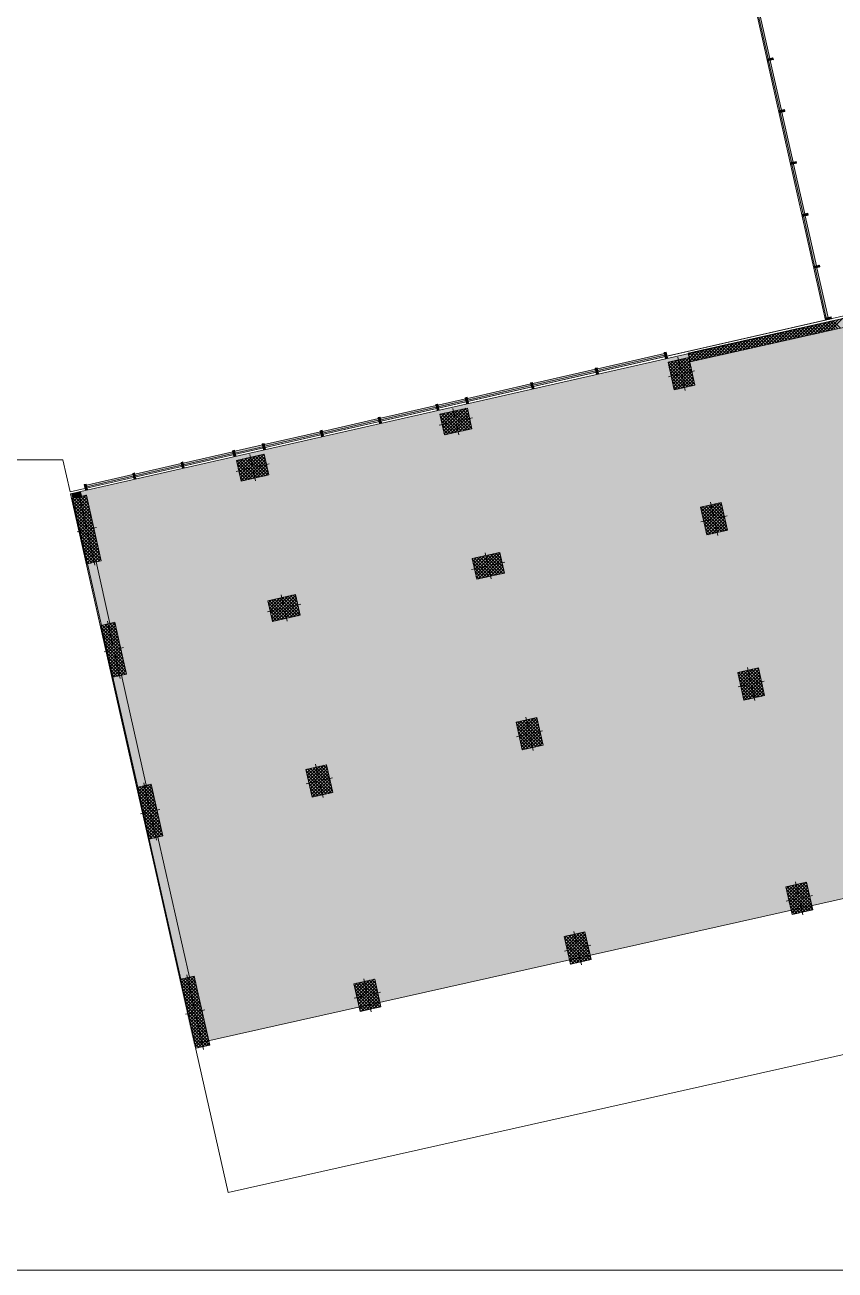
# Model space of a CAD drawing. Header units: centimetres. Extents: x -6559 to 4488, y -7535 to 372.
# Drawn here: x -2125 to 150, y -7493 to -3996 of the extents above; entities that cross this region are included whole.
import ezdxf

# ---------------------------------------------------------------- set-up
doc = ezdxf.new("R2010")
doc.units = ezdxf.units.CM
for name, color, linetype, true_color in [('PDF_A - Alumil', 7, 'Continuous', 0x7f7f7f), ('PDF_A - Fill Zone', 7, 'Continuous', 0x999999), ('PDF_A - Pllaka mbi bodrum', 7, 'Continuous', 0x7f7f7f), ('PDF_A4 - Pllaka Suterenit', 7, 'Continuous', 0x7f7f7f)]:
    doc.layers.add(name, color=color, linetype=linetype, true_color=true_color)
for name, color, linetype in [('PDF_A - Muret', 7, 'Continuous'), ('PDF_A - Shtyllat', 7, 'Continuous'), ('PDF_Geometry', 7, 'Continuous')]:
    doc.layers.add(name, color=color, linetype=linetype)

msp = doc.modelspace()

# ---------------------------------------------------------------- hatches: boundary and pattern name
at = {"layer": 'PDF_A - Fill Zone', "true_color": 0xfafafa, "transparency": 33554559}
msp.add_hatch(color=7, dxfattribs=at).paths.add_polyline_path([(-1651.8, -6859.2), (-1993.6, -5313.4), (413.9, -4764.1), (398.9, -4698.5), (555.3, -4663.4), (229.2, -3233.4), (2066.5, -2821.1), (2844.7, -6289), (855.9, -6735), (762, -6317)])
at = {"layer": 'PDF_A - Muret', "transparency": 33554559}
msp.add_hatch(color=256, dxfattribs=at).paths.add_polyline_path([(-263.1, -4918.2), (404.5, -4768.3), (410, -4792.6), (409.2, -4792.8), (406, -4778.7), (367.2, -4787.4), (370.3, -4801.5), (-257.7, -4942.4)])

# ---------------------------------------------------------------- linework, layer by layer
at = {"layer": 'PDF_A - Alumil', "lineweight": 0}
for points in [[(-24.9, -4088.2), (-41.4, -4091.9)], [(-41.4, -4091.9), (-40.2, -4097.2)], [(-23.7, -4093.5), (-24.9, -4088.2)], [(-40.2, -4097.2), (-23.7, -4093.5)], [(7.8, -4233.8), (-8.7, -4237.5)], [(-8.7, -4237.5), (-7.5, -4242.8)], [(-7.5, -4242.8), (9, -4239.1)], [(9, -4239.1), (7.8, -4233.8)], [(40.5, -4379.4), (24, -4383.1)], [(24, -4383.1), (25.2, -4388.4)], [(25.2, -4388.4), (41.7, -4384.7)], [(41.7, -4384.7), (40.5, -4379.4)], [(73.2, -4524.9), (56.7, -4528.7)], [(56.7, -4528.7), (57.8, -4534)], [(57.8, -4534), (74.3, -4530.3)], [(74.3, -4530.3), (73.2, -4524.9)], [(105.8, -4670.6), (89.3, -4674.3)], [(89.3, -4674.3), (90.5, -4679.6)], [(90.5, -4679.6), (107, -4675.9)], [(107, -4675.9), (105.8, -4670.6)], [(138.5, -4816.1), (122, -4819.9)], [(122, -4819.9), (123.2, -4825.2)], [(123.2, -4825.2), (139.7, -4821.5)], [(139.7, -4821.5), (138.5, -4816.1)], [(-325.1, -4914.9), (-330.4, -4916.1)], [(-330.4, -4916.1), (-326.6, -4932.6)], [(-326.6, -4932.6), (-321.3, -4931.4)], [(-321.3, -4931.4), (-325.1, -4914.9)], [(-518.4, -4958.9), (-523.7, -4960.1)], [(-523.7, -4960.1), (-520, -4976.6)], [(-514.7, -4975.4), (-518.4, -4958.9)], [(-699.9, -5000.2), (-705.2, -5001.4)], [(-705.2, -5001.4), (-701.4, -5017.9)], [(-696.1, -5016.7), (-699.9, -5000.2)], [(-520, -4976.6), (-514.7, -4975.4)], [(-701.4, -5017.9), (-696.1, -5016.7)], [(-966.3, -5060.8), (-971.7, -5062.1)], [(-971.7, -5062.1), (-967.9, -5078.5)], [(-962.6, -5077.3), (-966.3, -5060.8)], [(-883.4, -5042), (-888.7, -5043.2)], [(-888.7, -5043.2), (-885, -5059.7)], [(-885, -5059.7), (-879.6, -5058.5)], [(-879.6, -5058.5), (-883.4, -5042)], [(-1127.9, -5097.6), (-1133.3, -5098.8)], [(-1133.3, -5098.8), (-1129.5, -5115.3)], [(-1124.2, -5114.1), (-1127.9, -5097.6)], [(-967.9, -5078.5), (-962.6, -5077.3)], [(-1290.9, -5134.7), (-1296.2, -5135.9)], [(-1296.2, -5135.9), (-1292.5, -5152.4)], [(-1287.2, -5151.2), (-1290.9, -5134.7)], [(-1129.5, -5115.3), (-1124.2, -5114.1)], [(-1453.9, -5171.8), (-1459.2, -5173)], [(-1459.2, -5173), (-1455.5, -5189.5)], [(-1450.1, -5188.3), (-1453.9, -5171.8)], [(-1292.5, -5152.4), (-1287.2, -5151.2)], [(-1536.8, -5190.7), (-1542.1, -5191.9)], [(-1542.1, -5191.9), (-1538.4, -5208.4)], [(-1538.4, -5208.4), (-1533.1, -5207.2)], [(-1533.1, -5207.2), (-1536.8, -5190.7)], [(-1455.5, -5189.5), (-1450.1, -5188.3)], [(-1681.7, -5223.6), (-1687, -5224.8)], [(-1687, -5224.8), (-1683.2, -5241.3)], [(-1683.2, -5241.3), (-1677.9, -5240.1)], [(-1677.9, -5240.1), (-1681.7, -5223.6)], [(-1817.4, -5254.5), (-1822.8, -5255.7)], [(-1822.8, -5255.7), (-1819, -5272.2)], [(-1819, -5272.2), (-1813.7, -5271)], [(-1813.7, -5271), (-1817.4, -5254.5)], [(-1953.5, -5285.5), (-1958.8, -5286.7)], [(-1958.8, -5286.7), (-1955.1, -5303.2)], [(-1955.1, -5303.2), (-1949.7, -5302)], [(-1949.7, -5302), (-1953.5, -5285.5)]]:
    msp.add_lwpolyline(points, dxfattribs=at)
at = {"layer": 'PDF_A - Alumil', "color": 254, "lineweight": 0, "true_color": 0xcccccc}
for points in [[(-40.9, -4094.1), (-37.9, -4091.1)], [(-31.5, -4095.3), (-24.8, -4088.5)], [(-24.7, -4093.7), (-23.8, -4092.8)], [(-4.2, -4242.1), (3, -4234.8)], [(2.6, -4240.5), (8.1, -4235)], [(24.9, -4387.1), (30.3, -4381.6)], [(29.9, -4387.3), (37.1, -4380.1)], [(56.8, -4529.3), (57.6, -4528.4)], [(57.8, -4533.6), (64.4, -4526.9)], [(70.8, -4531.1), (73.8, -4528)], [(89.7, -4675.8), (91.7, -4673.7)], [(98.1, -4677.9), (105.3, -4670.7)], [(104.9, -4676.4), (106.7, -4674.5)], [(125.4, -4824.7), (132.6, -4817.5)], [(132.2, -4823.2), (138.6, -4816.7)], [(-330.3, -4916.4), (-330, -4916)], [(-329.4, -4920.7), (-324.8, -4916.1)], [(-327.4, -4929.3), (-322.8, -4924.7)], [(-325.1, -4932.3), (-321.8, -4929)], [(-522.4, -4966), (-517.8, -4961.4)], [(-521.4, -4970.3), (-516.9, -4965.7)], [(-704.3, -5005.5), (-699.7, -5000.9)], [(-516.4, -4975.8), (-514.9, -4974.3)], [(-703.3, -5009.8), (-698.7, -5005.2)], [(-700.8, -5017.7), (-696.8, -5013.8)], [(-970.7, -5066.1), (-966.2, -5061.6)], [(-969.8, -5070.4), (-965.2, -5065.9)], [(-887.9, -5046.7), (-883.4, -5042.1)], [(-887, -5051), (-882.4, -5046.4)], [(-885, -5059.5), (-880.4, -5055)], [(-1132.7, -5101.5), (-1129.1, -5097.9)], [(-1131.7, -5105.8), (-1127.1, -5101.2)], [(-967.1, -5078.4), (-963.2, -5074.5)], [(-1295.8, -5138), (-1293, -5135.2)], [(-1294.8, -5142.3), (-1290.2, -5137.7)], [(-1129.7, -5114.4), (-1125.2, -5109.8)], [(-1124.2, -5114.1), (-1124.2, -5114.1)], [(-1458.9, -5174.4), (-1456.9, -5172.5)], [(-1457.9, -5178.7), (-1453.3, -5174.2)], [(-1292.8, -5150.9), (-1288.3, -5146.3)], [(-1288.1, -5151.4), (-1287.3, -5150.6)], [(-1541.7, -5193.9), (-1538.9, -5191.1)], [(-1540.7, -5198.2), (-1536.1, -5193.6)], [(-1538.8, -5206.8), (-1534.2, -5202.3)], [(-1534, -5207.4), (-1533.2, -5206.6)], [(-1455.9, -5187.3), (-1451.4, -5182.8)], [(-1452, -5188.7), (-1450.4, -5187.1)], [(-1686.3, -5227.8), (-1682.3, -5223.8)], [(-1685.3, -5232.1), (-1680.8, -5227.5)], [(-1683.4, -5240.7), (-1678.8, -5236.1)], [(-1822.2, -5258.2), (-1818.9, -5254.8)], [(-1820.3, -5266.8), (-1815.7, -5262.2)], [(-1819.3, -5271.1), (-1814.7, -5266.5)], [(-1957.4, -5293.1), (-1952.8, -5288.5)], [(-1956.4, -5297.4), (-1951.8, -5292.8)], [(-1950.6, -5302.2), (-1949.9, -5301.4)]]:
    msp.add_lwpolyline(points, dxfattribs=at)
at = {"layer": 'PDF_A - Alumil', "color": 254, "true_color": 0xcccccc, "transparency": 33554559}
for points in [[(-23.7, -4093.5), (-40.2, -4097.2), (-24.9, -4088.2), (-41.4, -4091.9)], [(9, -4239.1), (-7.5, -4242.8), (7.8, -4233.8), (-8.7, -4237.5)], [(41.7, -4384.7), (25.2, -4388.4), (40.5, -4379.4), (24, -4383.1)], [(74.3, -4530.3), (57.8, -4534), (73.2, -4524.9), (56.7, -4528.7)], [(107, -4675.9), (90.5, -4679.6), (105.8, -4670.6), (89.3, -4674.3)], [(139.7, -4821.5), (123.2, -4825.2), (138.5, -4816.1), (122, -4819.9)], [(-326.6, -4932.6), (-330.4, -4916.1), (-321.3, -4931.4), (-325.1, -4914.9)], [(-520, -4976.6), (-523.7, -4960.1), (-514.7, -4975.4), (-518.4, -4958.9)], [(-701.4, -5017.9), (-705.2, -5001.4), (-696.1, -5016.7), (-699.9, -5000.2)], [(-967.9, -5078.5), (-971.7, -5062.1), (-962.6, -5077.3), (-966.3, -5060.8)], [(-885, -5059.7), (-888.7, -5043.2), (-879.6, -5058.5), (-883.4, -5042)], [(-1129.5, -5115.3), (-1133.3, -5098.8), (-1124.2, -5114.1), (-1127.9, -5097.6)], [(-1292.5, -5152.4), (-1296.2, -5135.9), (-1287.2, -5151.2), (-1290.9, -5134.7)], [(-1455.5, -5189.5), (-1459.2, -5173), (-1450.1, -5188.3), (-1453.9, -5171.8)], [(-1538.4, -5208.4), (-1542.1, -5191.9), (-1533.1, -5207.2), (-1536.8, -5190.7)], [(-1683.2, -5241.3), (-1687, -5224.8), (-1677.9, -5240.1), (-1681.7, -5223.6)], [(-1819, -5272.2), (-1822.8, -5255.7), (-1813.7, -5271), (-1817.4, -5254.5)], [(-1955.1, -5303.2), (-1958.8, -5286.7), (-1949.7, -5302), (-1953.5, -5285.5)]]:
    msp.add_solid(points, dxfattribs=at)
at = {"layer": 'PDF_A - Fill Zone', "color": 7, "true_color": 0xfafafa, "transparency": 33554559}
for points in [[(-1394.1, -5644.7), (-1108.5, -5580.6), (-1280, -6153.1), (-995.1, -6085.9)], [(-1394.1, -5644.7), (-1280, -6153.1), (-1894, -5756.9), (-1778.8, -6270.6)]]:
    msp.add_solid(points, dxfattribs=at)
at = {"layer": 'PDF_A - Muret', "lineweight": 0}
for points in [[(-69.9, -3950.9), (-38.4, -4091.2)], [(-33.6, -4090.1), (-65.1, -3949.9)], [(-37.2, -4096.5), (-5.8, -4236.8)], [(-0.9, -4235.7), (-32.4, -4095.5)], [(-4.6, -4242.1), (26.9, -4382.4)], [(31.7, -4381.3), (0.3, -4241.1)], [(28.1, -4387.7), (59.6, -4528)], [(64.4, -4526.9), (32.9, -4386.7)], [(60.8, -4533.3), (92.2, -4673.6)], [(97.1, -4672.5), (65.6, -4532.3)], [(93.4, -4678.9), (124.9, -4819.2)], [(129.8, -4818.1), (98.3, -4677.9)], [(404.5, -4768.3), (-263.1, -4918.2)], [(-257.7, -4942.4), (370.3, -4801.5)], [(114.3, -4859), (147.2, -4826.1)], [(126.1, -4856.3), (159, -4823.4)], [(137.9, -4853.7), (170.8, -4820.8)], [(-38.9, -4893.3), (-6.1, -4860.5)], [(-27.1, -4890.7), (5.7, -4857.8)], [(-15.3, -4888.1), (17.5, -4855.2)], [(15.2, -4881.2), (-5.6, -4860.4)], [(-3.6, -4885.4), (29.3, -4852.5)], [(22.7, -4879.5), (1.9, -4858.7)], [(8.2, -4882.8), (41.1, -4849.9)], [(30.1, -4877.8), (9.3, -4857)], [(37.6, -4876.2), (16.8, -4855.4)], [(20, -4880.1), (52.9, -4847.3)], [(45.1, -4874.5), (24.3, -4853.7)], [(52.5, -4872.8), (31.7, -4852)], [(31.8, -4877.5), (64.7, -4844.6)], [(60, -4871.1), (39.2, -4850.3)], [(43.6, -4874.8), (76.5, -4842)], [(67.5, -4869.5), (46.7, -4848.7)], [(75, -4867.8), (54.1, -4847)], [(55.4, -4872.2), (88.3, -4839.3)], [(82.4, -4866.1), (61.6, -4845.3)], [(67.2, -4869.5), (100, -4836.7)], [(89.9, -4864.4), (69.1, -4843.6)], [(97.3, -4862.8), (76.5, -4841.9)], [(79, -4866.9), (111.8, -4834)], [(104.8, -4861.1), (84, -4840.3)], [(90.8, -4864.2), (123.6, -4831.4)], [(112.3, -4859.4), (91.5, -4838.6)], [(119.8, -4857.7), (98.9, -4836.9)], [(102.6, -4861.6), (135.4, -4828.7)], [(127.2, -4856.1), (106.4, -4835.2)], [(134.7, -4854.4), (113.9, -4833.6)], [(142.2, -4852.7), (121.3, -4831.9)], [(149.6, -4851), (128.8, -4830.2)], [(157.1, -4849.3), (136.3, -4828.5)], [(164.6, -4847.7), (143.8, -4826.9)], [(-192.2, -4927.7), (-159.3, -4894.9)], [(-180.4, -4925.1), (-147.6, -4892.2)], [(-168.6, -4922.5), (-135.8, -4889.6)], [(-141.6, -4916.4), (-162.5, -4895.6)], [(-156.8, -4919.8), (-124, -4886.9)], [(-134.2, -4914.7), (-155, -4893.9)], [(-126.7, -4913), (-147.5, -4892.2)], [(-145, -4917.2), (-112.2, -4884.3)], [(-119.2, -4911.4), (-140, -4890.5)], [(-133.3, -4914.5), (-100.4, -4881.6)], [(-111.8, -4909.7), (-132.6, -4888.9)], [(-104.3, -4908), (-125.1, -4887.2)], [(-121.5, -4911.9), (-88.6, -4879)], [(-96.8, -4906.3), (-117.6, -4885.5)], [(-89.4, -4904.7), (-110.2, -4883.8)], [(-109.7, -4909.2), (-76.8, -4876.3)], [(-81.9, -4903), (-102.7, -4882.2)], [(-97.9, -4906.6), (-65, -4873.7)], [(-74.4, -4901.3), (-95.2, -4880.5)], [(-67, -4899.6), (-87.8, -4878.8)], [(-86.1, -4903.9), (-53.2, -4871.1)], [(-59.5, -4898), (-80.3, -4877.1)], [(-74.3, -4901.3), (-41.4, -4868.4)], [(-52, -4896.3), (-72.8, -4875.5)], [(-44.6, -4894.6), (-65.4, -4873.8)], [(-62.5, -4898.6), (-29.6, -4865.8)], [(-37.1, -4892.9), (-57.9, -4872.1)], [(-50.7, -4896), (-17.9, -4863.1)], [(-29.6, -4891.3), (-50.4, -4870.4)], [(-22.1, -4889.6), (-43, -4868.8)], [(-14.7, -4887.9), (-35.5, -4867.1)], [(-7.2, -4886.2), (-28, -4865.4)], [(0.3, -4884.5), (-20.6, -4863.7)], [(7.7, -4882.9), (-13.1, -4862.1)], [(-329.7, -4919), (-517.7, -4961.8)], [(-516.6, -4966.7), (-328.6, -4923.9)], [(-263.1, -4918.2), (-257.7, -4942.4)], [(-261.8, -4924.1), (-253.7, -4916)], [(-246.2, -4939.9), (-261.7, -4924.3)], [(-260.1, -4931.6), (-241.9, -4913.4)], [(-238.7, -4938.2), (-259.6, -4917.4)], [(-258.4, -4939.1), (-230.1, -4910.8)], [(-231.3, -4936.5), (-252.1, -4915.7)], [(-251.2, -4941), (-218.3, -4908.1)], [(-223.8, -4934.8), (-244.6, -4914)], [(-239.4, -4938.3), (-206.5, -4905.5)], [(-216.3, -4933.1), (-237.1, -4912.3)], [(-208.9, -4931.5), (-229.7, -4910.7)], [(-227.6, -4935.7), (-194.7, -4902.8)], [(-201.4, -4929.8), (-222.2, -4909)], [(-215.8, -4933), (-182.9, -4900.2)], [(-193.9, -4928.1), (-214.7, -4907.3)], [(-186.5, -4926.4), (-207.3, -4905.6)], [(-204, -4930.4), (-171.1, -4897.5)], [(-179, -4924.8), (-199.8, -4904)], [(-171.5, -4923.1), (-192.3, -4902.3)], [(-164, -4921.4), (-184.9, -4900.6)], [(-156.6, -4919.7), (-177.4, -4898.9)], [(-149.1, -4918.1), (-169.9, -4897.2)], [(-523.1, -4963), (-699.2, -5003.1)], [(-253.7, -4941.5), (-259.1, -4936.1)], [(-698.1, -5008), (-522, -4967.9)], [(-704.5, -5004.3), (-882.7, -5044.9)], [(-881.6, -5049.7), (-703.4, -5009.2)], [(-971, -5065), (-1127.3, -5100.5)], [(-1126.2, -5105.4), (-969.9, -5069.8)], [(-888.1, -5046.1), (-965.7, -5063.7)], [(-964.6, -5068.6), (-887, -5050.9)], [(-1132.6, -5101.7), (-1290.2, -5137.6)], [(-1295.6, -5138.8), (-1453.2, -5174.7)], [(-1289.1, -5142.5), (-1131.5, -5106.6)], [(-1458.5, -5175.9), (-1536.1, -5193.6)], [(-1452.1, -5179.5), (-1294.5, -5143.7)], [(-1541.5, -5194.8), (-1681, -5226.5)], [(-1679.9, -5231.4), (-1540.4, -5199.6)], [(-1535, -5198.4), (-1457.4, -5180.8)], [(-1686.3, -5227.7), (-1816.8, -5257.4)], [(-1815.7, -5262.3), (-1685.2, -5232.6)], [(-1822.1, -5258.6), (-1952.8, -5288.4)], [(-1951.7, -5293.2), (-1821, -5263.5)], [(-1969.3, -5307.9), (-1993.6, -5313.4)], [(-1993.6, -5313.4), (-1990.9, -5325.4)], [(-1966.6, -5320), (-1969.3, -5307.9)], [(-1949.5, -5509.9), (-1910.7, -5682.6)], [(-1886.5, -5677.1), (-1925.2, -5504.4)], [(-1878.1, -5828.2), (-1808.7, -6137)], [(-1784.5, -6131.6), (-1853.8, -5822.7)], [(-1776.1, -6282.6), (-1687.8, -6676)], [(-1663.5, -6670.6), (-1751.8, -6277.2)]]:
    msp.add_lwpolyline(points, dxfattribs=at)
at = {"layer": 'PDF_A - Muret', "transparency": 33554559}
for points in [[(-69.9, -3950.9), (-65.1, -3949.9), (-38.4, -4091.2), (-33.6, -4090.1)], [(-37.3, -4096.5), (-32.4, -4095.5), (-5.8, -4236.8), (-0.9, -4235.7)], [(0.3, -4241.1), (31.7, -4381.3), (-4.6, -4242.1), (26.9, -4382.4)], [(32.9, -4386.7), (64.4, -4526.9), (28.1, -4387.7), (59.6, -4528)], [(60.8, -4533.3), (65.6, -4532.3), (92.2, -4673.6), (97.1, -4672.5)], [(93.4, -4678.9), (98.3, -4677.9), (124.9, -4819.2), (129.8, -4818.1)], [(-517.7, -4961.8), (-329.7, -4919), (-516.6, -4966.7), (-328.6, -4923.9)], [(-699.2, -5003.1), (-523.1, -4963), (-698.1, -5008), (-522, -4967.9)], [(-882.7, -5044.9), (-704.5, -5004.3), (-881.6, -5049.7), (-703.4, -5009.2)], [(-1127.3, -5100.5), (-971, -5065), (-1126.2, -5105.4), (-969.9, -5069.8)], [(-965.7, -5063.7), (-888.1, -5046.1), (-964.6, -5068.6), (-887, -5050.9)], [(-1290.2, -5137.6), (-1132.6, -5101.7), (-1289.1, -5142.5), (-1131.5, -5106.6)], [(-1453.2, -5174.7), (-1295.6, -5138.8), (-1452.1, -5179.5), (-1294.5, -5143.7)], [(-1536.1, -5193.6), (-1458.5, -5175.9), (-1535, -5198.4), (-1457.4, -5180.8)], [(-1681, -5226.5), (-1541.5, -5194.8), (-1679.9, -5231.4), (-1540.4, -5199.6)], [(-1816.8, -5257.4), (-1686.3, -5227.7), (-1815.7, -5262.3), (-1685.2, -5232.6)], [(-1952.8, -5288.4), (-1822.1, -5258.6), (-1951.7, -5293.2), (-1821, -5263.5)], [(-1969.3, -5307.9), (-1966.6, -5320), (-1993.6, -5313.4), (-1990.9, -5325.4)], [(-1925.2, -5504.4), (-1886.5, -5677.1), (-1949.5, -5509.9), (-1910.7, -5682.6)], [(-1878.1, -5828.2), (-1853.8, -5822.7), (-1808.7, -6137), (-1784.5, -6131.6)], [(-1751.8, -6277.2), (-1663.5, -6670.6), (-1776.1, -6282.6), (-1687.8, -6676)]]:
    msp.add_solid(points, dxfattribs=at)
at = {"layer": 'PDF_A - Pllaka mbi bodrum', "lineweight": 0}
for points in [[(106.3, -4749.9), (-210.7, -3337.2)], [(123.1, -4825.2), (106.3, -4749.9)], [(-1998.4, -5307.9), (359.3, -4771.4)], [(-1998.4, -5307.9), (123.1, -4825.2)], [(-2741.8, -5217.8), (-2018.8, -5217.8)], [(-2741.8, -5217.8), (-2018.8, -5217.8)], [(-2018.8, -5217.8), (-1998.4, -5307.9)], [(-2018.8, -5217.8), (-1998.4, -5307.9)]]:
    msp.add_lwpolyline(points, dxfattribs=at)
at = {"layer": 'PDF_A - Shtyllat', "lineweight": 0}
for points in [[(-261.2, -4930.4), (-319.4, -4943.5)], [(-283.3, -4968), (-292.1, -4929.2)], [(-260.2, -4935), (-264.1, -4931.1)], [(-243.8, -5008.1), (-261.2, -4930.4)], [(-319.4, -4943.5), (-302, -5021.1)], [(-319.1, -4944.9), (-317.2, -4943)], [(-257.3, -5011.1), (-317.9, -4950.5)], [(-317.4, -4952.4), (-305.4, -4940.3)], [(-249.8, -5009.4), (-316.4, -4942.8)], [(-315.8, -4959.8), (-293.6, -4937.7)], [(-264.7, -5012.8), (-315.2, -4962.3)], [(-314.1, -4967.3), (-281.8, -4935)], [(-312.4, -4974.8), (-270, -4932.4)], [(-310.7, -4982.3), (-260.8, -4932.3)], [(-309.1, -4989.7), (-259.1, -4939.8)], [(-244.3, -5005.8), (-308.9, -4941.1)], [(-307.4, -4997.2), (-257.4, -4947.2)], [(-305.7, -5004.7), (-255.7, -4954.7)], [(-304, -5012.1), (-254.1, -4962.2)], [(-246.9, -4994), (-301.5, -4939.4)], [(-249.6, -4982.2), (-294, -4937.8)], [(-252.2, -4970.4), (-286.5, -4936.1)], [(-254.9, -4958.6), (-279.1, -4934.4)], [(-257.5, -4946.8), (-271.6, -4932.7)], [(-289.4, -4977.5), (-318.5, -4984)], [(-272.2, -5014.4), (-312.6, -4974.1)], [(-279.7, -5016.1), (-309.9, -4985.9)], [(-287.1, -5017.8), (-307.3, -4997.7)], [(-302.4, -5019.6), (-252.4, -4969.6)], [(-292.6, -5019), (-250.7, -4977.1)], [(-281.6, -4975.8), (-281.6, -4975.8)], [(-280.8, -5016.4), (-249, -4984.6)], [(-279.9, -4983.5), (-271.1, -5022.4)], [(-273.8, -4974), (-244.7, -4967.5)], [(-269.1, -5013.7), (-247.4, -4992)], [(-257.3, -5011.1), (-245.7, -4999.5)], [(-294.6, -5019.5), (-304.6, -5009.4)], [(-302, -5021.1), (-243.8, -5008.1)], [(-245.5, -5008.4), (-244, -5007)], [(-883, -5072.1), (-960.7, -5089.6)], [(-960.7, -5089.6), (-947.6, -5147.8)], [(-960.1, -5092.1), (-956.7, -5088.7)], [(-914.4, -5140.4), (-959.4, -5095.4)], [(-958.4, -5099.6), (-944.9, -5086)], [(-907, -5138.7), (-956.9, -5088.7)], [(-956.8, -5107), (-933.1, -5083.4)], [(-955.1, -5114.5), (-921.3, -5080.7)], [(-953.4, -5122), (-909.5, -5078.1)], [(-951.7, -5129.4), (-897.7, -5075.4)], [(-950.1, -5136.9), (-885.9, -5072.8)], [(-899.5, -5137), (-949.4, -5087.1)], [(-948.4, -5144.4), (-881.8, -5077.8)], [(-892, -5135.3), (-942, -5085.4)], [(-941.2, -5146.4), (-880.1, -5085.2)], [(-884.5, -5133.7), (-934.5, -5083.7)], [(-929.4, -5143.7), (-878.4, -5092.7)], [(-877.1, -5132), (-927, -5082)], [(-917.1, -5102.2), (-923.6, -5073.1)], [(-870.1, -5129.8), (-919.6, -5080.4)], [(-917.7, -5141.1), (-876.7, -5100.2)], [(-872.7, -5118.1), (-912.1, -5078.7)], [(-907.5, -5108.2), (-868.7, -5099.5)], [(-875.4, -5106.3), (-904.6, -5077)], [(-878, -5094.5), (-897.2, -5075.3)], [(-880.7, -5082.7), (-889.7, -5073.6)], [(-870, -5130.4), (-883, -5072.1)], [(-923.1, -5111.7), (-961.9, -5120.4)], [(-921.9, -5142), (-956.7, -5107.2)], [(-929.4, -5143.7), (-954.1, -5119)], [(-936.8, -5145.4), (-951.4, -5130.8)], [(-947.6, -5147.8), (-870, -5130.4)], [(-915.3, -5110), (-915.3, -5110)], [(-913.6, -5117.7), (-907, -5146.9)], [(-905.9, -5138.4), (-875.1, -5107.6)], [(-894.1, -5135.8), (-873.4, -5115.1)], [(-882.3, -5133.2), (-871.7, -5122.6)], [(-870.5, -5130.5), (-870, -5130.1)], [(-944.3, -5147.1), (-948.8, -5142.6)], [(-1453.6, -5201.7), (-1531.2, -5219.2)], [(-1525.2, -5245.7), (-1489.2, -5209.7)], [(-1523.6, -5253.2), (-1477.5, -5207.1)], [(-1521.9, -5260.7), (-1465.7, -5204.4)], [(-1520.2, -5268.1), (-1453.9, -5201.8)], [(-1518.5, -5275.6), (-1451.9, -5209)], [(-1487.6, -5231.8), (-1494.1, -5202.7)], [(-1443.4, -5260.6), (-1493.4, -5210.7)], [(-1442.1, -5252.8), (-1485.9, -5209)], [(-1444.7, -5241), (-1478.4, -5207.3)], [(-1447.4, -5229.2), (-1471, -5205.6)], [(-1450, -5217.4), (-1463.5, -5204)], [(-1452.7, -5205.7), (-1456, -5202.3)], [(-1440.5, -5260), (-1453.6, -5201.7)], [(-1493.6, -5241.3), (-1532.4, -5250)], [(-1531.2, -5219.2), (-1518.1, -5277.4)], [(-1480.8, -5269), (-1530.7, -5219)], [(-1530.3, -5223.3), (-1524.6, -5217.7)], [(-1488.2, -5270.7), (-1528.7, -5230.2)], [(-1528.6, -5230.8), (-1512.8, -5215)], [(-1526.9, -5238.3), (-1501, -5212.4)], [(-1495.7, -5272.4), (-1526.1, -5242)], [(-1473.3, -5267.3), (-1523.3, -5217.4)], [(-1465.8, -5265.7), (-1515.8, -5215.7)], [(-1509.2, -5275.4), (-1450.2, -5216.5)], [(-1458.4, -5264), (-1508.3, -5214)], [(-1450.9, -5262.3), (-1500.9, -5212.3)], [(-1497.4, -5272.7), (-1448.6, -5223.9)], [(-1485.8, -5239.6), (-1485.8, -5239.6)], [(-1485.6, -5270.1), (-1446.9, -5231.4)], [(-1478.1, -5237.8), (-1439.3, -5229.1)], [(-1473.8, -5267.4), (-1445.2, -5238.9)], [(-1503.2, -5274), (-1523.4, -5253.8)], [(-1510.6, -5275.7), (-1520.8, -5265.6)], [(-1518.1, -5277.4), (-1440.5, -5260)], [(-1518.1, -5277.4), (-1518.1, -5277.4)], [(-1484.1, -5247.3), (-1477.6, -5276.4)], [(-1462, -5264.8), (-1443.5, -5246.3)], [(-1450.2, -5262.2), (-1441.9, -5253.8)], [(-1953.3, -5405.7), (-1974, -5313.5)], [(-1952.9, -5316.9), (-1991.7, -5325.6)], [(-1991.7, -5325.6), (-1950.3, -5510)], [(-1991.2, -5327.6), (-1988.5, -5324.9)], [(-1939.3, -5377.5), (-1991.2, -5325.5)], [(-1989.5, -5335.1), (-1976.7, -5322.2)], [(-1936.6, -5389.3), (-1989.2, -5336.7)], [(-1987.9, -5342.6), (-1964.9, -5319.6)], [(-1934, -5401.1), (-1986.5, -5348.5)], [(-1986.2, -5350), (-1953.1, -5316.9)], [(-1984.5, -5357.5), (-1951.2, -5324.2)], [(-1941.9, -5365.7), (-1983.8, -5323.8)], [(-1982.8, -5365), (-1949.5, -5331.7)], [(-1981.2, -5372.4), (-1947.9, -5339.1)], [(-1979.5, -5379.9), (-1946.2, -5346.6)], [(-1944.5, -5353.9), (-1976.3, -5322.2)], [(-1947.2, -5342.1), (-1968.8, -5320.5)], [(-1949.8, -5330.3), (-1961.4, -5318.8)], [(-1952.5, -5318.5), (-1953.9, -5317.1)], [(-1911.5, -5501.3), (-1952.9, -5316.9)], [(-169.8, -5337.8), (-228, -5350.8)], [(-228, -5350.8), (-210.6, -5428.5)], [(-226.9, -5355.7), (-220.4, -5349.1)], [(-225.3, -5363.1), (-208.6, -5346.5)], [(-223.6, -5370.6), (-196.8, -5343.8)], [(-221.9, -5378.1), (-185, -5341.2)], [(-154.3, -5415.9), (-220.9, -5349.2)], [(-220.2, -5385.6), (-173.2, -5338.5)], [(-218.6, -5393), (-168.6, -5343.1)], [(-216.9, -5400.5), (-166.9, -5350.5)], [(-154.3, -5406.7), (-213.4, -5347.6)], [(-157, -5394.9), (-205.9, -5345.9)], [(-191.9, -5375.4), (-200.6, -5336.5)], [(-159.6, -5383.1), (-198.5, -5344.2)], [(-162.3, -5371.3), (-191, -5342.5)], [(-164.9, -5359.5), (-183.5, -5340.9)], [(-167.5, -5347.7), (-176.1, -5339.2)], [(-152.4, -5415.4), (-169.8, -5337.8)], [(-1931.3, -5412.8), (-1983.9, -5360.3)], [(-1928.7, -5424.6), (-1981.3, -5372.1)], [(-1926, -5436.4), (-1978.6, -5383.9)], [(-1977.8, -5387.4), (-1944.5, -5354.1)], [(-1976.1, -5394.9), (-1942.8, -5361.6)], [(-1974.5, -5402.3), (-1941.2, -5369)], [(-1972.8, -5409.8), (-1939.5, -5376.5)], [(-1971.1, -5417.3), (-1937.8, -5383.9)], [(-161.7, -5417.5), (-227.9, -5351.4)], [(-198, -5384.9), (-227.1, -5391.4)], [(-169.2, -5419.2), (-225.3, -5363.2)], [(-176.7, -5420.9), (-222.6, -5374.9)], [(-215.2, -5408), (-165.2, -5358)], [(-213.5, -5415.4), (-163.6, -5365.5)], [(-211.9, -5422.9), (-161.9, -5372.9)], [(-207.6, -5427.8), (-160.2, -5380.4)], [(-190.2, -5383.1), (-190.2, -5383.1)], [(-182.4, -5381.4), (-153.3, -5374.9)], [(-1959.3, -5415.2), (-1978.8, -5419.6)], [(-1923.4, -5448.2), (-1976, -5395.6)], [(-1920.7, -5460), (-1973.3, -5407.4)], [(-1918.1, -5471.8), (-1970.7, -5419.2)], [(-1969.4, -5424.7), (-1936.1, -5391.4)], [(-1967.8, -5432.2), (-1934.5, -5398.9)], [(-1966.1, -5439.7), (-1932.8, -5406.4)], [(-1964.4, -5447.1), (-1931.1, -5413.8)], [(-1951.6, -5413.5), (-1951.6, -5413.5)], [(-1943.8, -5411.7), (-1924.4, -5407.4)], [(-184.1, -5422.6), (-220, -5386.7)], [(-191.6, -5424.2), (-217.3, -5398.5)], [(-199.1, -5425.9), (-214.7, -5410.3)], [(-210.6, -5428.5), (-152.4, -5415.4)], [(-195.8, -5425.2), (-158.5, -5387.9)], [(-188.4, -5390.9), (-179.7, -5429.7)], [(-184.1, -5422.5), (-156.9, -5395.3)], [(-172.3, -5419.9), (-155.2, -5402.8)], [(-160.5, -5417.3), (-153.5, -5410.3)], [(-1915.4, -5483.6), (-1968, -5431)], [(-1912.8, -5495.4), (-1965.4, -5442.8)], [(-1962.7, -5454.6), (-1929.4, -5421.3)], [(-1915.2, -5502.1), (-1962.7, -5454.6)], [(-1961.1, -5462.1), (-1927.7, -5428.8)], [(-1959.4, -5469.5), (-1926.1, -5436.2)], [(-1957.7, -5477), (-1924.4, -5443.7)], [(-1956, -5484.5), (-1922.7, -5451.2)], [(-1949.8, -5421.2), (-1929.1, -5513.4)], [(-206.6, -5427.6), (-212, -5422.1)], [(-1922.6, -5503.8), (-1960.1, -5466.4)], [(-1930.1, -5505.5), (-1957.4, -5478.2)], [(-1937.6, -5507.2), (-1954.8, -5490)], [(-1954.3, -5492), (-1921, -5458.6)], [(-1952.7, -5499.4), (-1919.4, -5466.1)], [(-1951, -5506.9), (-1917.7, -5473.6)], [(-1943.5, -5508.5), (-1916, -5481)], [(-1931.7, -5505.9), (-1914.3, -5488.5)], [(-792.1, -5477.4), (-869.8, -5494.9)], [(-866.3, -5510.4), (-845.3, -5489.4)], [(-864.6, -5517.8), (-833.5, -5486.7)], [(-862.9, -5525.3), (-821.7, -5484.1)], [(-861.3, -5532.8), (-809.9, -5481.4)], [(-859.6, -5540.2), (-798.1, -5478.8)], [(-857.9, -5547.7), (-791.3, -5481.1)], [(-853.4, -5552.3), (-789.6, -5488.6)], [(-798.3, -5540), (-848.2, -5490)], [(-790.8, -5538.3), (-840.8, -5488.3)], [(-783.3, -5536.6), (-833.3, -5486.7)], [(-826.1, -5507.5), (-832.7, -5478.4)], [(-780.2, -5530.7), (-825.8, -5485)], [(-782.8, -5518.9), (-818.4, -5483.3)], [(-785.5, -5507.1), (-810.9, -5481.6)], [(-788.1, -5495.3), (-803.4, -5480)], [(-790.7, -5483.5), (-796, -5478.3)], [(-779, -5535.7), (-792.1, -5477.4)], [(-1945, -5508.9), (-1952.1, -5501.8)], [(-1950.3, -5510), (-1911.5, -5501.3)], [(-1919.9, -5503.2), (-1912.7, -5496)], [(-832.2, -5517), (-871, -5525.7)], [(-869.8, -5494.9), (-856.7, -5553.1)], [(-869.6, -5495.4), (-868.8, -5494.6)], [(-820.7, -5545), (-869.5, -5496.3)], [(-868, -5502.9), (-857.1, -5492)], [(-828.2, -5546.7), (-866.8, -5508)], [(-835.6, -5548.4), (-864.2, -5519.8)], [(-813.2, -5543.3), (-863.2, -5493.4)], [(-805.8, -5541.7), (-855.7, -5491.7)], [(-841.6, -5549.7), (-787.9, -5496)], [(-829.8, -5547.1), (-786.3, -5503.5)], [(-824.4, -5515.3), (-824.4, -5515.3)], [(-822.7, -5523), (-816.1, -5552.1)], [(-818, -5544.4), (-784.6, -5511)], [(-816.6, -5513.5), (-777.8, -5504.8)], [(-806.2, -5541.8), (-782.9, -5518.4)], [(-794.4, -5539.1), (-781.2, -5525.9)], [(-843.1, -5550), (-861.5, -5531.6)], [(-850.6, -5551.7), (-858.9, -5543.4)], [(-856.7, -5553.1), (-779, -5535.7)], [(-782.6, -5536.5), (-779.6, -5533.4)], [(-1365.1, -5595.8), (-1442.8, -5613.2)], [(-1352.1, -5654.1), (-1365.1, -5595.8)], [(-1442.8, -5613.2), (-1429.7, -5671.5)], [(-1441.5, -5619.2), (-1433.4, -5611.2)], [(-1396.6, -5664.1), (-1441.4, -5619.2)], [(-1439.8, -5626.6), (-1421.6, -5608.5)], [(-1389.2, -5662.4), (-1439.1, -5612.4)], [(-1438.1, -5634.1), (-1409.9, -5605.9)], [(-1436.4, -5641.6), (-1398.1, -5603.2)], [(-1434.8, -5649), (-1386.3, -5600.6)], [(-1433.1, -5656.5), (-1374.5, -5597.9)], [(-1381.7, -5660.7), (-1431.6, -5610.7)], [(-1431.4, -5664), (-1364.8, -5597.4)], [(-1429.7, -5671.5), (-1363.1, -5604.8)], [(-1374.2, -5659), (-1424.2, -5609.1)], [(-1418, -5668.9), (-1361.4, -5612.3)], [(-1366.7, -5657.4), (-1416.7, -5607.4)], [(-1359.3, -5655.7), (-1409.2, -5605.7)], [(-1406.2, -5666.2), (-1359.8, -5619.8)], [(-1399.2, -5625.9), (-1405.7, -5596.8)], [(-1352.2, -5653.7), (-1401.8, -5604)], [(-1394.4, -5663.6), (-1358.1, -5627.2)], [(-1354.8, -5641.9), (-1394.3, -5602.4)], [(-1389.7, -5631.9), (-1350.8, -5623.2)], [(-1357.5, -5630.1), (-1386.8, -5600.7)], [(-1360.1, -5618.3), (-1379.4, -5599)], [(-1362.7, -5606.5), (-1371.9, -5597.3)], [(-1405.2, -5635.4), (-1444, -5644.1)], [(-1404.1, -5665.7), (-1438.8, -5631)], [(-1411.6, -5667.4), (-1436.1, -5642.8)], [(-1419, -5669.1), (-1433.5, -5654.6)], [(-1429.7, -5671.5), (-1352.1, -5654.1)], [(-1397.4, -5633.7), (-1397.4, -5633.7)], [(-1395.7, -5641.4), (-1389.1, -5670.5)], [(-1382.6, -5660.9), (-1356.4, -5634.7)], [(-1370.8, -5658.3), (-1354.7, -5642.2)], [(-1359, -5655.6), (-1353.1, -5649.7)], [(-1872.7, -5674), (-1911.5, -5682.7)], [(-1911.5, -5682.7), (-1878.8, -5828.4)], [(-1910.8, -5686.1), (-1906.2, -5681.6)], [(-1857.2, -5743), (-1909.8, -5690.4)], [(-1909.1, -5693.6), (-1894.4, -5678.9)], [(-1859.9, -5731.2), (-1908.9, -5682.2)], [(-1907.4, -5701.1), (-1882.6, -5676.3)], [(-1905.7, -5708.5), (-1872.4, -5675.2)], [(-1904.1, -5716), (-1870.8, -5682.7)], [(-1902.4, -5723.5), (-1869.1, -5690.2)], [(-1862.5, -5719.4), (-1901.4, -5680.5)], [(-1900.7, -5730.9), (-1867.4, -5697.6)], [(-1865.2, -5707.6), (-1894, -5678.8)], [(-1877.5, -5743.4), (-1893.9, -5670.6)], [(-1867.8, -5695.8), (-1886.5, -5677.1)], [(-1870.5, -5684), (-1879, -5675.5)], [(-1840, -5819.6), (-1872.7, -5674)], [(-1426.5, -5670.8), (-1430.9, -5666.4)], [(-1854.6, -5754.8), (-1907.2, -5702.2)], [(-1851.9, -5766.6), (-1904.5, -5714)], [(-1849.3, -5778.4), (-1901.9, -5725.8)], [(-1899, -5738.4), (-1865.7, -5705.1)], [(-1897.4, -5745.9), (-1864.1, -5712.6)], [(-1895.7, -5753.3), (-1862.4, -5720)], [(-1894, -5760.8), (-1860.7, -5727.5)], [(-1892.3, -5768.3), (-1859, -5735)], [(-1883.5, -5752.9), (-1903, -5757.3)], [(-1846.6, -5790.2), (-1899.2, -5737.6)], [(-1844, -5801.9), (-1896.6, -5749.4)], [(-1841.3, -5813.7), (-1893.9, -5761.1)], [(-1890.7, -5775.8), (-1857.3, -5742.4)], [(-1889, -5783.2), (-1855.7, -5749.9)], [(-1887.3, -5790.7), (-1854, -5757.4)], [(-1885.6, -5798.1), (-1852.3, -5764.8)], [(-1875.8, -5751.2), (-1875.8, -5751.2)], [(-1874, -5759), (-1857.7, -5831.8)], [(-1868, -5749.5), (-1848.6, -5745.1)], [(-1843.8, -5820.5), (-1891.3, -5772.9)], [(-1851.2, -5822.2), (-1888.6, -5784.7)], [(-1858.7, -5823.8), (-1886, -5796.5)], [(-1884, -5805.6), (-1850.6, -5772.3)], [(-1882.3, -5813.1), (-1849, -5779.8)], [(-1880.6, -5820.6), (-1847.3, -5787.3)], [(-1878.9, -5828), (-1845.6, -5794.7)], [(-1867.6, -5825.8), (-1843.9, -5802.2)], [(-65.6, -5802), (-123.9, -5815)], [(-118, -5841.1), (-82.6, -5805.8)], [(-116.3, -5848.6), (-70.9, -5803.1)], [(-87.8, -5839.6), (-96.5, -5800.7)], [(-61.7, -5819.3), (-76.6, -5804.4)], [(-64.4, -5807.5), (-69.1, -5802.8)], [(-48.2, -5879.6), (-65.6, -5802)], [(-1866.2, -5825.5), (-1883.3, -5808.3)], [(-1873.6, -5827.2), (-1880.7, -5820.1)], [(-1878.8, -5828.4), (-1840, -5819.6)], [(-1855.8, -5823.2), (-1842.3, -5809.7)], [(-1844, -5820.5), (-1840.6, -5817.1)], [(-123.9, -5815), (-106.4, -5892.7)], [(-123, -5818.7), (-118, -5813.7)], [(-62.3, -5882.8), (-122.1, -5823)], [(-54.8, -5881.1), (-121.4, -5814.5)], [(-121.3, -5826.2), (-106.2, -5811.1)], [(-119.7, -5833.7), (-94.4, -5808.4)], [(-69.7, -5884.5), (-119.4, -5834.8)], [(-114.6, -5856.1), (-64.7, -5806.1)], [(-48.5, -5878.3), (-113.9, -5812.8)], [(-113, -5863.5), (-63, -5813.6)], [(-111.3, -5871), (-61.3, -5821.1)], [(-109.6, -5878.5), (-59.7, -5828.5)], [(-107.9, -5886), (-58, -5836)], [(-51.1, -5866.5), (-106.5, -5811.1)], [(-53.8, -5854.7), (-99, -5809.5)], [(-56.4, -5842.9), (-91.5, -5807.8)], [(-59.1, -5831.1), (-84.1, -5806.1)], [(-78.3, -5845.6), (-49.1, -5839.1)], [(-93.8, -5849.1), (-122.9, -5855.6)], [(-77.2, -5886.1), (-116.8, -5846.6)], [(-84.7, -5887.8), (-114.1, -5858.3)], [(-92.1, -5889.5), (-111.5, -5870.1)], [(-105.3, -5892.4), (-56.3, -5843.5)], [(-93.5, -5889.8), (-54.6, -5850.9)], [(-86, -5847.3), (-86, -5847.3)], [(-84.3, -5855.1), (-75.6, -5893.9)], [(-81.7, -5887.1), (-53, -5858.4)], [(-69.9, -5884.5), (-51.3, -5865.9)], [(-58.1, -5881.9), (-49.6, -5873.3)], [(-99.6, -5891.2), (-108.8, -5881.9)], [(-106.4, -5892.7), (-48.2, -5879.6)], [(-687.9, -5941.6), (-746.2, -5954.7)], [(-739, -5986.6), (-695.7, -5943.4)], [(-737.3, -5994.1), (-687.4, -5944.1)], [(-710.1, -5979.2), (-718.8, -5940.4)], [(-682.2, -5966.9), (-704, -5945.2)], [(-684.9, -5955.1), (-696.5, -5943.5)], [(-687.5, -5943.4), (-689, -5941.9)], [(-670.5, -6019.3), (-687.9, -5941.6)], [(-746.2, -5954.7), (-728.7, -6032.3)], [(-745.7, -5956.8), (-742.9, -5954)], [(-682.2, -6021.9), (-745.2, -5958.8)], [(-744, -5964.2), (-731.1, -5951.3)], [(-689.6, -6023.6), (-742.6, -5970.6)], [(-742.4, -5971.7), (-719.3, -5948.7)], [(-674.7, -6020.2), (-741.3, -5953.6)], [(-740.7, -5979.2), (-707.5, -5946)], [(-735.7, -6001.6), (-685.7, -5951.6)], [(-734, -6009), (-684, -5959.1)], [(-671.7, -6014.1), (-733.8, -5951.9)], [(-732.3, -6016.5), (-682.3, -5966.5)], [(-730.6, -6024), (-680.7, -5974)], [(-674.3, -6002.3), (-726.4, -5950.2)], [(-677, -5990.5), (-718.9, -5948.6)], [(-679.6, -5978.7), (-711.4, -5946.9)], [(-700.6, -5985.2), (-671.5, -5978.7)], [(-716.1, -5988.7), (-745.2, -5995.3)], [(-697.1, -6025.2), (-740, -5982.4)], [(-704.6, -6026.9), (-737.3, -5994.2)], [(-712, -6028.6), (-734.7, -6006)], [(-728.9, -6031.4), (-679, -5981.5)], [(-718.4, -6030), (-677.3, -5988.9)], [(-708.3, -5987), (-708.3, -5987)], [(-706.6, -5994.7), (-697.9, -6033.6)], [(-706.6, -6027.4), (-675.6, -5996.4)], [(-694.8, -6024.7), (-674, -6003.9)], [(-683, -6022.1), (-672.3, -6011.4)], [(-719.5, -6030.3), (-732, -6017.8)], [(-727, -6031.9), (-729.4, -6029.5)], [(-728.7, -6032.3), (-670.5, -6019.3)], [(-671.2, -6019.4), (-670.6, -6018.8)], [(-1278.2, -6074.1), (-1336.4, -6087.1)], [(-1334.2, -6097.1), (-1320.6, -6083.6)], [(-1332.5, -6104.6), (-1308.8, -6080.9)], [(-1330.8, -6112.1), (-1297, -6078.3)], [(-1329.2, -6119.6), (-1285.2, -6075.6)], [(-1327.5, -6127), (-1277.5, -6077.1)], [(-1325.8, -6134.5), (-1275.8, -6084.5)], [(-1262, -6146.2), (-1323.9, -6084.3)], [(-1264.7, -6134.4), (-1316.4, -6082.6)], [(-1300.3, -6111.7), (-1309.1, -6072.8)], [(-1267.3, -6122.6), (-1308.9, -6081)], [(-1269.9, -6110.8), (-1301.5, -6079.3)], [(-1272.6, -6099), (-1294, -6077.6)], [(-1275.2, -6087.2), (-1286.5, -6075.9)], [(-1277.9, -6075.4), (-1279.1, -6074.3)], [(-1260.8, -6151.7), (-1278.2, -6074.1)], [(-1336.4, -6087.1), (-1319, -6164.8)], [(-1335.9, -6089.7), (-1332.4, -6086.2)], [(-1272.2, -6154.3), (-1335.6, -6090.9)], [(-1279.7, -6156), (-1332.9, -6102.7)], [(-1264.7, -6152.6), (-1331.3, -6086)], [(-1287.1, -6157.6), (-1330.3, -6114.5)], [(-1324.1, -6142), (-1274.2, -6092)], [(-1322.4, -6149.4), (-1272.5, -6099.5)], [(-1320.8, -6156.9), (-1270.8, -6106.9)], [(-1319.1, -6164.4), (-1269.1, -6114.4)], [(-1298.6, -6119.4), (-1298.6, -6119.4)], [(-1290.8, -6117.7), (-1261.7, -6111.1)], [(-1770.7, -6128.5), (-1809.5, -6137.2)], [(-1809.5, -6137.2), (-1776.9, -6282.8)], [(-1756.7, -6191), (-1809.3, -6138.4)], [(-1808.5, -6141.7), (-1802.5, -6135.6)], [(-1806.9, -6149.2), (-1790.7, -6133)], [(-1754, -6202.8), (-1806.6, -6150.2)], [(-1805.2, -6156.6), (-1778.9, -6130.3)], [(-1803.5, -6164.1), (-1770.2, -6130.8)], [(-1759.3, -6179.2), (-1802.8, -6135.7)], [(-1801.8, -6171.6), (-1768.5, -6138.3)], [(-1800.2, -6179.1), (-1766.8, -6145.7)], [(-1798.5, -6186.5), (-1765.2, -6153.2)], [(-1762, -6167.4), (-1795.4, -6134)], [(-1775.5, -6197.9), (-1791.9, -6125.1)], [(-1764.6, -6155.7), (-1787.9, -6132.4)], [(-1767.3, -6143.9), (-1780.4, -6130.7)], [(-1769.9, -6132.1), (-1773, -6129)], [(-1738, -6274.1), (-1770.7, -6128.5)], [(-1306.4, -6121.2), (-1335.5, -6127.7)], [(-1294.6, -6159.3), (-1327.7, -6126.3)], [(-1302.1, -6161), (-1325, -6138)], [(-1309.5, -6162.7), (-1322.4, -6149.8)], [(-1319, -6164.8), (-1260.8, -6151.7)], [(-1307.9, -6162.3), (-1267.5, -6121.9)], [(-1296.9, -6127.2), (-1288.1, -6166)], [(-1296.1, -6159.6), (-1265.8, -6129.3)], [(-1284.3, -6157), (-1264.1, -6136.8)], [(-1272.5, -6154.4), (-1262.4, -6144.3)], [(-1751.4, -6214.6), (-1804, -6162)], [(-1748.8, -6226.4), (-1801.3, -6173.8)], [(-1746.1, -6238.2), (-1798.7, -6185.6)], [(-1796.8, -6194), (-1763.5, -6160.7)], [(-1795.1, -6201.5), (-1761.8, -6168.1)], [(-1793.5, -6208.9), (-1760.1, -6175.6)], [(-1791.8, -6216.4), (-1758.5, -6183.1)], [(-1790.1, -6223.9), (-1756.8, -6190.6)], [(-1317, -6164.3), (-1319.7, -6161.6)], [(-1781.6, -6207.4), (-1801, -6211.8)], [(-1743.5, -6250), (-1796, -6197.4)], [(-1740.8, -6261.8), (-1793.4, -6209.2)], [(-1738.2, -6273.6), (-1790.8, -6221)], [(-1788.4, -6231.3), (-1755.1, -6198)], [(-1786.7, -6238.8), (-1753.4, -6205.5)], [(-1785.1, -6246.3), (-1751.8, -6213)], [(-1783.4, -6253.7), (-1750.1, -6220.4)], [(-1773.8, -6205.7), (-1773.8, -6205.7)], [(-1772, -6213.4), (-1755.7, -6286.2)], [(-1766, -6203.9), (-1746.6, -6199.6)], [(-1745.2, -6275.7), (-1788.1, -6232.8)], [(-1752.6, -6277.4), (-1785.5, -6244.6)], [(-1760.1, -6279.1), (-1782.8, -6256.4)], [(-1781.7, -6261.2), (-1748.4, -6227.9)], [(-1780, -6268.7), (-1746.7, -6235.4)], [(-1778.4, -6276.1), (-1745.1, -6242.8)], [(-1775.6, -6282.5), (-1743.4, -6250.3)], [(-1763.8, -6279.9), (-1741.7, -6257.8)], [(-1767.6, -6280.7), (-1780.2, -6268.1)], [(-1775, -6282.4), (-1777.5, -6279.9)], [(-1776.9, -6282.8), (-1738, -6274.1)], [(-1752, -6277.2), (-1740, -6265.2)], [(-1740.2, -6274.6), (-1738.4, -6272.7)], [(69.5, -6404), (11.2, -6417.1)], [(11.2, -6417.1), (28.7, -6494.7)], [(12.7, -6423.7), (21.7, -6414.7)], [(73.3, -6484.7), (12.9, -6424.3)], [(80.8, -6483), (14.1, -6416.4)], [(14.4, -6431.2), (33.5, -6412.1)], [(16.1, -6438.6), (45.3, -6409.4)], [(17.8, -6446.1), (57.1, -6406.8)], [(19.4, -6453.6), (68.9, -6404.1)], [(21.1, -6461), (71.1, -6411.1)], [(86.4, -6479.6), (21.6, -6414.7)], [(22.8, -6468.5), (72.7, -6418.5)], [(24.5, -6476), (74.4, -6426)], [(26.1, -6483.4), (76.1, -6433.5)], [(83.8, -6467.8), (29.1, -6413.1)], [(81.2, -6456), (36.5, -6411.4)], [(47.3, -6441.6), (38.6, -6402.8)], [(78.5, -6444.2), (44, -6409.7)], [(75.9, -6432.4), (51.5, -6408)], [(73.2, -6420.6), (59, -6406.4)], [(70.6, -6408.8), (66.4, -6404.7)], [(86.9, -6481.7), (69.5, -6404)], [(41.3, -6451.1), (12.2, -6457.6)], [(65.8, -6486.4), (15.5, -6436.1)], [(58.3, -6488.1), (18.2, -6447.9)], [(50.9, -6489.7), (20.8, -6459.7)], [(27.8, -6490.9), (77.8, -6440.9)], [(34.4, -6493.4), (79.5, -6448.4)], [(46.2, -6490.8), (81.1, -6455.9)], [(49.1, -6449.4), (49.1, -6449.4)], [(50.8, -6457.1), (59.5, -6495.9)], [(56.8, -6447.6), (86, -6441.1)], [(58, -6488.1), (82.8, -6463.4)], [(43.4, -6491.4), (23.4, -6471.5)], [(35.9, -6493.1), (26.1, -6483.2)], [(28.7, -6494.7), (86.9, -6481.7)], [(69.8, -6485.5), (84.5, -6470.8)], [(81.6, -6482.8), (86.2, -6478.3)], [(-552.8, -6543.6), (-611.1, -6556.7)], [(-611.1, -6556.7), (-593.6, -6634.4)], [(-546.6, -6623.8), (-610.3, -6560.1)], [(-609.9, -6561.7), (-603.2, -6555)], [(-608.3, -6569.2), (-591.4, -6552.3)], [(-554.1, -6625.5), (-607.7, -6571.9)], [(-606.6, -6576.6), (-579.6, -6549.7)], [(-539.1, -6622.1), (-605.8, -6555.5)], [(-604.9, -6584.1), (-567.8, -6547)], [(-603.2, -6591.6), (-556, -6544.4)], [(-601.6, -6599), (-551.6, -6549.1)], [(-599.9, -6606.5), (-549.9, -6556.6)], [(-536.7, -6615.4), (-598.3, -6553.8)], [(-598.2, -6614), (-548.3, -6564)], [(-596.5, -6621.5), (-546.6, -6571.5)], [(-539.4, -6603.6), (-590.8, -6552.2)], [(-575, -6581.2), (-583.7, -6542.4)], [(-542, -6591.8), (-583.3, -6550.5)], [(-544.7, -6580), (-575.9, -6548.8)], [(-547.3, -6568.2), (-568.4, -6547.1)], [(-550, -6556.5), (-560.9, -6545.5)], [(-552.6, -6544.7), (-553.5, -6543.8)], [(-535.4, -6621.3), (-552.8, -6543.6)], [(-581, -6590.7), (-610.1, -6597.3)], [(-561.5, -6627.2), (-605, -6583.7)], [(-569, -6628.8), (-602.4, -6595.5)], [(-576.5, -6630.5), (-599.7, -6607.3)], [(-594.9, -6628.9), (-544.9, -6579)], [(-590.4, -6633.7), (-543.2, -6586.4)], [(-578.7, -6631), (-541.6, -6593.9)], [(-573.2, -6589), (-573.2, -6589)], [(-571.5, -6596.8), (-562.8, -6635.6)], [(-566.9, -6628.4), (-539.9, -6601.4)], [(-565.5, -6587.3), (-536.3, -6580.7)], [(-555.1, -6625.7), (-538.2, -6608.8)], [(-584, -6632.2), (-597.1, -6619.1)], [(-591.4, -6633.9), (-594.4, -6630.9)], [(-593.6, -6634.4), (-535.4, -6621.3)], [(-543.3, -6623.1), (-536.5, -6616.3)], [(-1649.8, -6667.5), (-1688.6, -6676.2)], [(-1688.6, -6676.2), (-1645, -6870.3)], [(-1687.9, -6679.5), (-1683.4, -6675)], [(-1686.2, -6686.9), (-1671.7, -6672.4)], [(-1684.5, -6694.4), (-1659.9, -6669.7)], [(-1637.6, -6721.6), (-1684.1, -6675.2)], [(-1682.8, -6701.9), (-1649.5, -6668.5)], [(-1681.2, -6709.3), (-1647.9, -6676)], [(-1640.3, -6709.8), (-1676.6, -6673.5)], [(-1649.2, -6761.1), (-1670.9, -6664.1)], [(-1642.9, -6698), (-1669.1, -6671.8)], [(-1645.6, -6686.2), (-1661.6, -6670.1)], [(-1648.2, -6674.4), (-1654.2, -6668.5)], [(-1606.2, -6861.6), (-1649.8, -6667.5)], [(-1143.1, -6676.1), (-1201.3, -6689.2)], [(-1195.1, -6717), (-1157.3, -6679.3)], [(-1193.4, -6724.5), (-1145.6, -6676.7)], [(-1165.2, -6713.7), (-1173.9, -6674.9)], [(-1137.7, -6700.3), (-1158.4, -6679.5)], [(-1140.3, -6688.5), (-1151, -6677.9)], [(-1143, -6676.7), (-1143.5, -6676.2)], [(-1125.7, -6753.8), (-1143.1, -6676.1)], [(-1635, -6733.4), (-1687.6, -6680.8)], [(-1632.3, -6745.2), (-1684.9, -6692.6)], [(-1629.7, -6756.9), (-1682.3, -6704.4)], [(-1679.5, -6716.8), (-1646.2, -6683.5)], [(-1677.8, -6724.3), (-1644.5, -6691)], [(-1676.1, -6731.7), (-1642.8, -6698.4)], [(-1674.5, -6739.2), (-1641.2, -6705.9)], [(-1672.8, -6746.7), (-1639.5, -6713.4)], [(-1201.3, -6689.2), (-1183.9, -6766.8)], [(-1136.6, -6756.2), (-1200.7, -6692.2)], [(-1200.1, -6694.6), (-1192.7, -6687.2)], [(-1198.4, -6702.1), (-1180.9, -6684.6)], [(-1144.1, -6757.9), (-1198, -6704)], [(-1196.8, -6709.6), (-1169.1, -6681.9)], [(-1129.2, -6754.5), (-1195.8, -6687.9)], [(-1191.7, -6732), (-1141.8, -6682)], [(-1190.1, -6739.4), (-1140.1, -6689.5)], [(-1188.4, -6746.9), (-1138.4, -6697)], [(-1127.1, -6747.5), (-1188.3, -6686.2)], [(-1186.7, -6754.4), (-1136.7, -6704.4)], [(-1185, -6761.9), (-1135.1, -6711.9)], [(-1129.7, -6735.7), (-1180.8, -6684.6)], [(-1132.4, -6723.9), (-1173.4, -6682.9)], [(-1135, -6712.1), (-1165.9, -6681.2)], [(-1155.7, -6719.7), (-1126.6, -6713.2)], [(-1627, -6768.7), (-1679.6, -6716.2)], [(-1624.4, -6780.5), (-1677, -6728)], [(-1621.8, -6792.3), (-1674.3, -6739.7)], [(-1671.1, -6754.1), (-1637.8, -6720.8)], [(-1669.4, -6761.6), (-1636.1, -6728.3)], [(-1667.8, -6769.1), (-1634.4, -6735.8)], [(-1666.1, -6776.5), (-1632.8, -6743.2)], [(-1171.3, -6723.2), (-1200.4, -6729.7)], [(-1151.6, -6759.6), (-1195.4, -6715.8)], [(-1159, -6761.2), (-1192.7, -6727.6)], [(-1166.5, -6762.9), (-1190.1, -6739.3)], [(-1180, -6765.9), (-1133.4, -6719.4)], [(-1168.2, -6763.3), (-1131.7, -6726.8)], [(-1163.5, -6721.5), (-1163.5, -6721.5)], [(-1161.8, -6729.2), (-1153, -6768.1)], [(-1156.4, -6760.7), (-1130, -6734.3)], [(-1144.6, -6758), (-1128.4, -6741.8)], [(-1132.8, -6755.4), (-1126.7, -6749.2)], [(-1655.2, -6770.6), (-1674.6, -6775)], [(-1619.1, -6804.1), (-1671.7, -6751.5)], [(-1616.5, -6815.9), (-1669, -6763.3)], [(-1613.8, -6827.7), (-1666.4, -6775.1)], [(-1664.4, -6784), (-1631.1, -6750.7)], [(-1662.7, -6791.5), (-1629.4, -6758.2)], [(-1661.1, -6798.9), (-1627.7, -6765.6)], [(-1659.4, -6806.4), (-1626.1, -6773.1)], [(-1657.7, -6813.9), (-1624.4, -6780.6)], [(-1647.4, -6768.9), (-1647.4, -6768.9)], [(-1645.7, -6776.7), (-1623.9, -6873.7)], [(-1639.6, -6767.2), (-1620.2, -6762.8)], [(-1174, -6764.6), (-1187.4, -6751.1)], [(-1181.4, -6766.3), (-1184.8, -6762.9)], [(-1183.9, -6766.8), (-1125.7, -6753.8)], [(-1611.2, -6839.5), (-1663.8, -6786.9)], [(-1608.5, -6851.3), (-1661.1, -6798.7)], [(-1607.1, -6861.8), (-1658.5, -6810.5)], [(-1656, -6821.4), (-1622.7, -6788)], [(-1654.4, -6828.8), (-1621, -6795.5)], [(-1652.7, -6836.3), (-1619.4, -6803)], [(-1651, -6843.8), (-1617.7, -6810.5)], [(-1649.3, -6851.2), (-1616, -6817.9)], [(-1614.6, -6863.5), (-1655.8, -6822.3)], [(-1622.1, -6865.2), (-1653.2, -6834.1)], [(-1629.5, -6866.8), (-1650.5, -6845.9)], [(-1647.7, -6858.7), (-1614.3, -6825.4)], [(-1646, -6866.2), (-1612.7, -6832.9)], [(-1639.8, -6869.1), (-1611, -6840.3)], [(-1628, -6866.5), (-1609.3, -6847.8)], [(-1637, -6868.5), (-1647.9, -6857.6)], [(-1644.5, -6870.2), (-1645.2, -6869.4)], [(-1645, -6870.3), (-1606.2, -6861.6)], [(-1616.2, -6863.8), (-1607.6, -6855.3)]]:
    msp.add_lwpolyline(points, dxfattribs=at)
at = {"layer": 'PDF_A - Shtyllat', "color": 8, "true_color": 0x7f7f7f, "transparency": 33554559}
for points in [[(-243.8, -5008.1), (-302, -5021.1), (-261.2, -4930.4), (-319.4, -4943.5)], [(-883, -5072.1), (-870, -5130.4), (-960.7, -5089.6), (-947.6, -5147.8)], [(-1453.6, -5201.7), (-1440.5, -5260), (-1531.2, -5219.2), (-1518.1, -5277.4)], [(-1911.5, -5501.3), (-1950.3, -5510), (-1952.9, -5316.9), (-1991.7, -5325.6)], [(-152.4, -5415.4), (-210.6, -5428.5), (-169.8, -5337.8), (-228, -5350.8)], [(-792.1, -5477.4), (-779, -5535.7), (-869.8, -5494.9), (-856.7, -5553.1)], [(-1365.1, -5595.8), (-1352.1, -5654.1), (-1442.8, -5613.2), (-1429.7, -5671.5)], [(-1840, -5819.6), (-1878.9, -5828.4), (-1872.7, -5674), (-1911.5, -5682.7)], [(-48.2, -5879.6), (-106.4, -5892.7), (-65.6, -5802), (-123.9, -5815)], [(-670.5, -6019.3), (-728.7, -6032.3), (-687.9, -5941.6), (-746.2, -5954.7)], [(-1260.8, -6151.7), (-1319, -6164.8), (-1278.2, -6074.1), (-1336.4, -6087.1)], [(-1738, -6274.1), (-1776.9, -6282.8), (-1770.7, -6128.5), (-1809.5, -6137.2)], [(86.9, -6481.7), (28.7, -6494.7), (69.5, -6404), (11.2, -6417.1)], [(-535.4, -6621.3), (-593.6, -6634.4), (-552.8, -6543.6), (-611.1, -6556.7)], [(-1606.2, -6861.6), (-1645, -6870.3), (-1649.8, -6667.5), (-1688.6, -6676.2)], [(-1125.7, -6753.8), (-1183.9, -6766.8), (-1143.1, -6676.1), (-1201.3, -6689.2)]]:
    msp.add_solid(points, dxfattribs=at)
at = {"layer": 'PDF_A4 - Pllaka Suterenit', "lineweight": 0}
for points in [[(404.5, -4768.3), (-1997.3, -5312.8)], [(404.5, -4768.3), (-1997.3, -5312.8)], [(-1997.3, -5312.8), (-1554.3, -7275.6)], [(-1997.3, -5312.8), (-1648.5, -6858.3)], [(60.9, -6475.1), (752.7, -6319.8)], [(-1648.5, -6858.3), (60.9, -6475.1)], [(-1554.3, -7275.6), (846.4, -6737.2)]]:
    msp.add_lwpolyline(points, dxfattribs=at)
at = {"layer": 'PDF_Geometry', "lineweight": 0}
msp.add_lwpolyline([(4487.8, -7493.4), (-6370.5, -7493.4)], dxfattribs=at)

doc.saveas('drawing.dxf')
